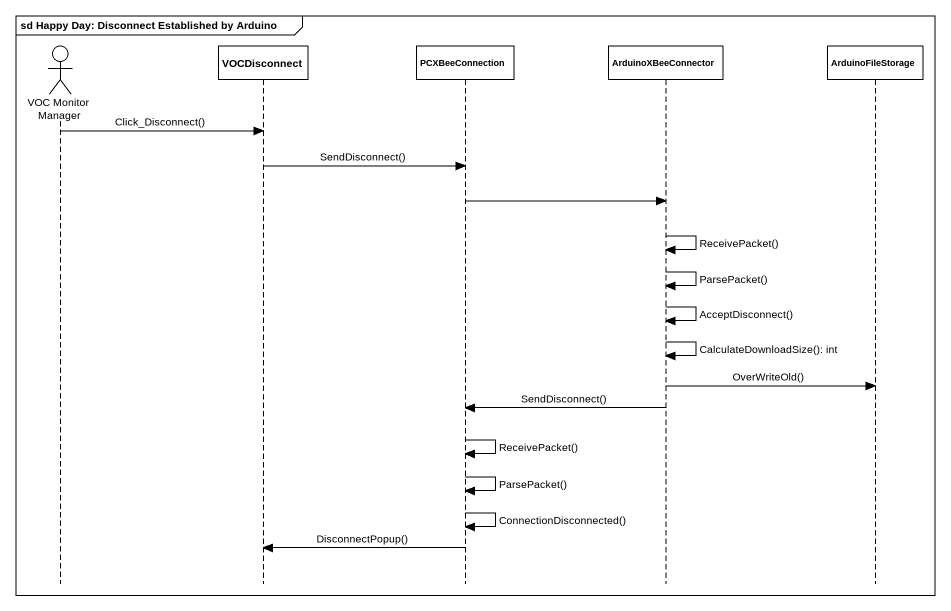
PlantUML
@startuml
mainframe sd Happy Day: Disconnect Established by Arduino
hide footbox
actor "VOC Monitor Manager" as VOC_Monitor_Manager
participant VOCDisconnect
participant PCXBeeConnection
participant ArduinoXBeeConnector
participant ArduinoFileStorage

VOC_Monitor_Manager -> VOCDisconnect : Click_Disconnect()
VOCDisconnect -> PCXBeeConnection : SendDisconnect()
PCXBeeConnection -> ArduinoXBeeConnector
ArduinoXBeeConnector -> ArduinoXBeeConnector : ReceivePacket()
ArduinoXBeeConnector -> ArduinoXBeeConnector : ParsePacket()
ArduinoXBeeConnector -> ArduinoXBeeConnector : AcceptDisconnect()
ArduinoXBeeConnector -> ArduinoXBeeConnector : CalculateDownloadSize(): int
ArduinoXBeeConnector -> ArduinoFileStorage : OverWriteOld()
ArduinoXBeeConnector -> PCXBeeConnection : SendDisconnect()
PCXBeeConnection -> PCXBeeConnection : ReceivePacket()
PCXBeeConnection -> PCXBeeConnection : ParsePacket()
PCXBeeConnection -> PCXBeeConnection : ConnectionDisconnected()
PCXBeeConnection -> VOCDisconnect : DisconnectPopup()
@enduml
